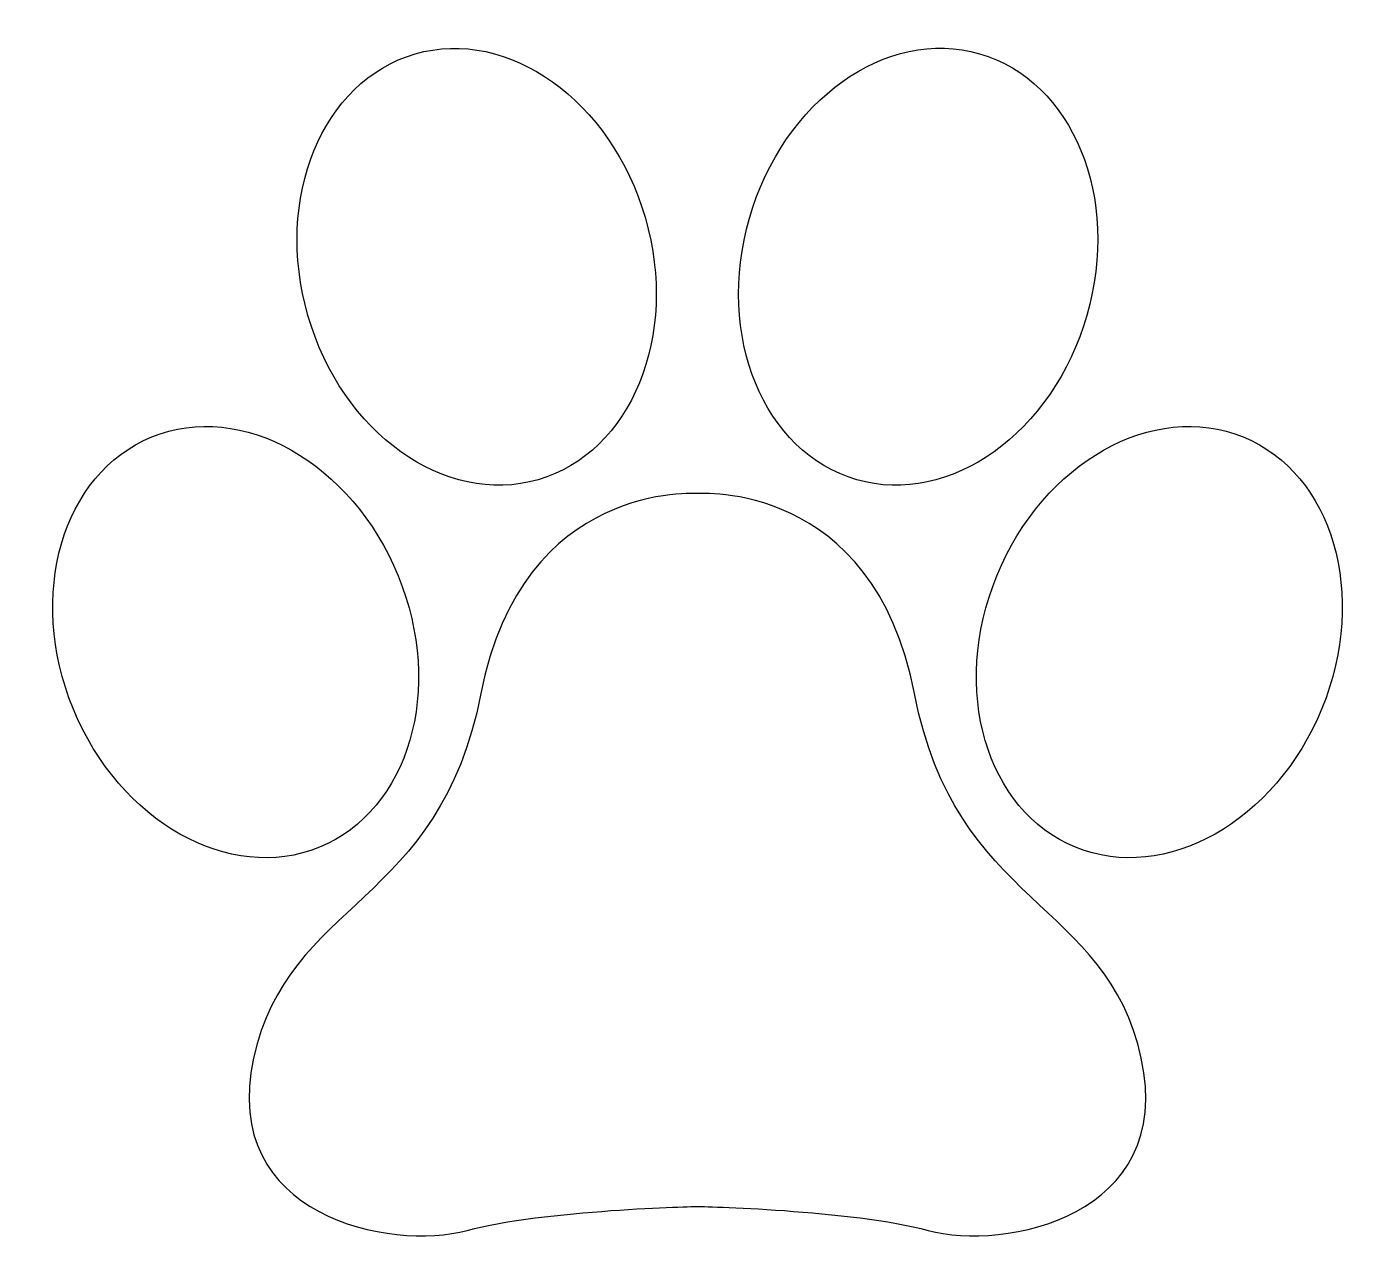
# Model space of a CAD drawing. Header units: centimetres. Extents: x -7.6 to 7.6, y -6.9 to 7.
import ezdxf

# ---------------------------------------------------------------- set-up
doc = ezdxf.new("R2010")
doc.units = ezdxf.units.CM
doc.header["$MEASUREMENT"] = 0
doc.layers.add('Layer 1', color=7, linetype='Continuous')

msp = doc.modelspace()

# ---------------------------------------------------------------- linework, layer by layer
at = {"layer": 'Layer 1'}
for points, knots in [([(-1.80221, 1.83571), (-0.74808, 2.14014), (-0.20563, 3.46467), (-0.58939, 4.79407), (-0.58939, 4.79407), (-0.97315, 6.12347), (-2.139, 6.95577), (-3.19154, 6.65134), (-3.19154, 6.65134), (-4.24405, 6.34694), (-4.78812, 5.02241), (-4.40436, 3.69298), (-4.40436, 3.69298), (-4.02058, 2.36358), (-2.85634, 1.5313), (-1.80221, 1.83571)], [0, 0, 0, 0, 0.2, 0.2, 0.2, 0.2, 0.4, 0.4, 0.4, 0.4, 0.6, 0.6, 0.6, 0.6, 1, 1, 1, 1]), ([(1.80062, 1.83571), (2.85475, 1.53131), (4.01899, 2.36358), (4.40277, 3.69462), (4.40277, 3.69462), (4.78652, 5.02402), (4.24407, 6.34858), (3.18995, 6.65298), (3.18995, 6.65298), (2.1358, 6.95741), (0.97158, 6.12511), (0.5878, 4.79407), (0.5878, 4.79407), (0.20405, 3.46467), (0.7465, 2.14011), (1.80062, 1.83571)], [0, 0, 0, 0, 0.2, 0.2, 0.2, 0.2, 0.4, 0.4, 0.4, 0.4, 0.6, 0.6, 0.6, 0.6, 1, 1, 1, 1]), ([(-4.27482, -2.3209), (-3.25953, -1.90638), (-2.8612, -0.53163), (-3.38423, 0.74919), (-3.38423, 0.74919), (-3.90726, 2.03001), (-5.15408, 2.73439), (-6.16934, 2.31984), (-6.16934, 2.31984), (-7.1846, 1.90532), (-7.58293, 0.53057), (-7.0599, -0.75023), (-7.0599, -0.75023), (-6.5369, -2.03266), (-5.29008, -2.73542), (-4.27482, -2.3209)], [0, 0, 0, 0, 0.2, 0.2, 0.2, 0.2, 0.4, 0.4, 0.4, 0.4, 0.6, 0.6, 0.6, 0.6, 1, 1, 1, 1]), ([(6.16934, 2.31984), (5.15408, 2.73439), (3.90726, 2.0316), (3.38423, 0.74919), (3.38423, 0.74919), (2.8612, -0.53327), (3.25956, -1.90802), (4.27482, -2.3209), (4.27482, -2.3209), (5.29008, -2.73381), (6.5369, -2.03266), (7.05993, -0.75023), (7.05993, -0.75023), (7.58296, 0.53221), (7.18463, 1.90532), (6.16934, 2.31984)], [0, 0, 0, 0, 0.2, 0.2, 0.2, 0.2, 0.4, 0.4, 0.4, 0.4, 0.6, 0.6, 0.6, 0.6, 1, 1, 1, 1]), ([(5.01806, -4.70768), (5.40829, -6.49859), (3.46358, -6.88719), (2.60699, -6.65401), (2.60699, -6.65401), (1.7504, -6.42083), (0.00323, -6.38199), (0.00323, -6.38199), (0.00323, -6.38199), (0.00323, -6.38199), (-1.74879, -6.42086), (-2.60538, -6.65401), (-2.60538, -6.65401), (-3.46197, -6.8888), (-5.4083, -6.49857), (-5.01968, -4.70768), (-5.01968, -4.70768), (-4.63106, -2.91679), (-2.91788, -2.9945), (-2.4483, -0.58021), (-2.4483, -0.58021), (-1.98033, 1.83409), (0.00486, 1.67864), (0.00486, 1.67864), (0.00486, 1.67864), (0.00486, 1.67864), (1.98519, 1.83408), (2.45318, -0.58021), (2.45318, -0.58021), (2.91952, -2.9945), (4.62944, -2.91677), (5.01806, -4.70768)], [0, 0, 0, 0, 0.11111111, 0.11111111, 0.11111111, 0.11111111, 0.22222222, 0.22222222, 0.22222222, 0.22222222, 0.33333333, 0.33333333, 0.33333333, 0.33333333, 0.44444444, 0.44444444, 0.44444444, 0.44444444, 0.55555556, 0.55555556, 0.55555556, 0.55555556, 0.66666667, 0.66666667, 0.66666667, 0.66666667, 0.77777778, 0.77777778, 0.77777778, 0.77777778, 1, 1, 1, 1])]:
    msp.add_open_spline(points, degree=3, knots=knots, dxfattribs=at)

doc.saveas('drawing.dxf')
